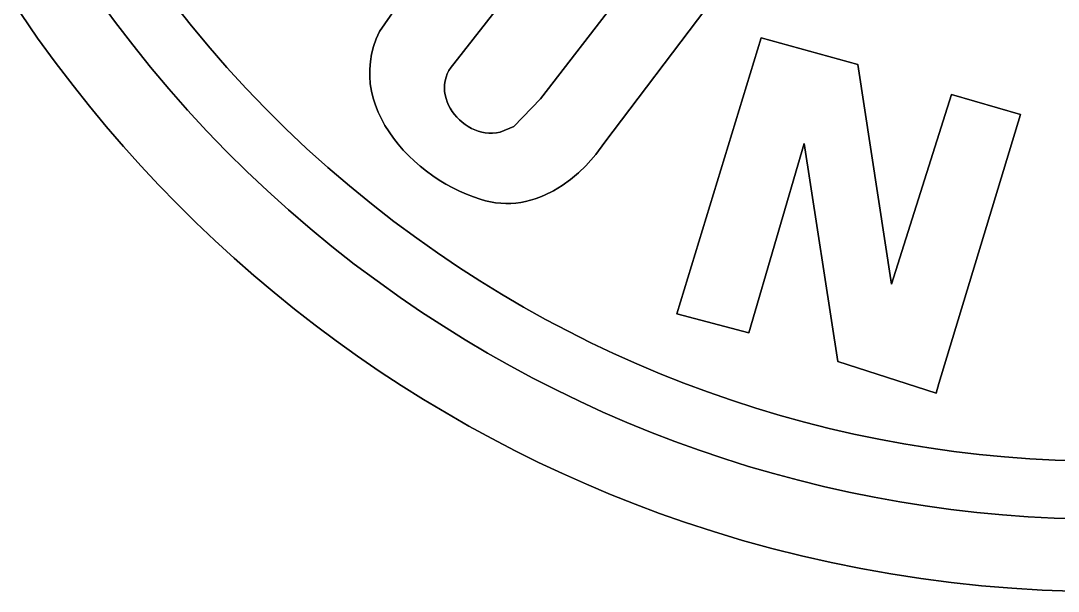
# Model space of a CAD drawing. Extents: x -357 to 364, y -246 to 254.
# Drawn here: x -103.8 to -0.1, y -125.9 to -68.9 of the extents above; entities that cross this region are included whole.
import ezdxf

# ---------------------------------------------------------------- set-up
doc = ezdxf.new("R2010")
doc.units = 0
doc.header["$MEASUREMENT"] = 0
doc.linetypes.add('CONTINUOUS_100', pattern=[0])
for name, color, linetype in [('COLOR_0260AAFF', 7, 'CONTINUOUS'), ('COLOR_DB053EFF', 7, 'CONTINUOUS'), ('COLOR_FFFFFFFF', 7, 'CONTINUOUS'), ('DAMIEL', 171, 'CONTINUOUS')]:
    doc.layers.add(name, color=color, linetype=linetype)

msp = doc.modelspace()

# ---------------------------------------------------------------- linework, layer by layer
at = {"layer": 'COLOR_0260AAFF', "linetype": 'CONTINUOUS_100'}
for p, q in [((-95.972339, -66.726875), (-94.299537, -69.018516)), ((-102.079602, -70.576016), (-103.768979, -68.134777)), ((-94.299537, -69.018516), (-92.575031, -71.271499)), ((-100.332866, -72.977316), (-102.079602, -70.576016)), ((-92.575031, -71.271499), (-90.799716, -73.484613)), ((-98.529258, -75.337225), (-100.332866, -72.977316)), ((-90.799716, -73.484613), (-88.974489, -75.656649)), ((-96.899539, -77.393547), (-98.529258, -75.337225)), ((-88.974489, -75.656649), (-87.100246, -77.786397)), ((-95.228491, -79.416371), (-96.899539, -77.393547)), ((-87.100246, -77.786397), (-85.177883, -79.872646)), ((-93.516932, -81.405032), (-95.228491, -79.416371)), ((-85.177883, -79.872646), (-83.208296, -81.914187)), ((-91.765678, -83.358867), (-93.516932, -81.405032)), ((-83.208296, -81.914187), (-81.192381, -83.90981)), ((-89.975548, -85.27721), (-91.765678, -83.358867)), ((-81.192381, -83.90981), (-79.131033, -85.858304)), ((-88.147357, -87.159397), (-89.975548, -85.27721)), ((-79.131033, -85.858304), (-77.02515, -87.758461)), ((-86.281923, -89.004765), (-88.147357, -87.159397)), ((-77.02515, -87.758461), (-74.875626, -89.609068)), ((-84.380064, -90.812649), (-86.281923, -89.004765)), ((-74.875626, -89.609068), (-72.683358, -91.408918)), ((-82.442597, -92.582385), (-84.380064, -90.812649)), ((-72.683358, -91.408918), (-70.449242, -93.1568)), ((-80.470339, -94.313308), (-82.442597, -92.582385)), ((-70.449242, -93.1568), (-68.174173, -94.851503)), ((-78.464107, -96.004754), (-80.470339, -94.313308)), ((-68.174173, -94.851503), (-65.859049, -96.491818)), ((-76.424719, -97.65606), (-78.464107, -96.004754)), ((-65.859049, -96.491818), (-63.723512, -97.954812)), ((-74.352991, -99.26656), (-76.424719, -97.65606)), ((-63.723512, -97.954812), (-61.55708, -99.371161)), ((-72.249741, -100.83559), (-74.352991, -99.26656)), ((-61.55708, -99.371161), (-59.360844, -100.740493)), ((-70.115787, -102.362487), (-72.249741, -100.83559)), ((-59.360844, -100.740493), (-57.135891, -102.062437)), ((-67.951945, -103.846584), (-70.115787, -102.362487)), ((-57.135891, -102.062437), (-54.883309, -103.336621)), ((-54.883309, -103.336621), (-52.604186, -104.562675)), ((-65.759033, -105.28722), (-67.951945, -103.846584)), ((-52.604186, -104.562675), (-50.299611, -105.740226)), ((-63.537868, -106.683729), (-65.759033, -105.28722)), ((-61.289267, -108.035447), (-63.537868, -106.683729)), ((-50.299611, -105.740226), (-47.970672, -106.868904)), ((-47.970672, -106.868904), (-45.618457, -107.948336)), ((-59.014048, -109.341709), (-61.289267, -108.035447)), ((-45.618457, -107.948336), (-43.244054, -108.978151)), ((-56.713027, -110.601853), (-59.014048, -109.341709)), ((-43.244054, -108.978151), (-40.848553, -109.957979)), ((-54.387022, -111.815212), (-56.713027, -110.601853)), ((-40.848553, -109.957979), (-38.43304, -110.887447)), ((-38.43304, -110.887447), (-35.998604, -111.766184)), ((-52.03685, -112.981123), (-54.387022, -111.815212)), ((-35.998604, -111.766184), (-33.546333, -112.593819)), ((-33.546333, -112.593819), (-31.077316, -113.369981)), ((-49.663329, -114.098922), (-52.03685, -112.981123)), ((-31.077316, -113.369981), (-28.59264, -114.094296)), ((-47.267276, -115.167943), (-49.663329, -114.098922)), ((-28.59264, -114.094296), (-26.093395, -114.766396)), ((-26.093395, -114.766396), (-23.580668, -115.385907)), ((-44.849507, -116.187524), (-47.267276, -115.167943)), ((-23.580668, -115.385907), (-21.055547, -115.952459)), ((-21.055547, -115.952459), (-18.519122, -116.46568)), ((-42.410841, -117.157), (-44.849507, -116.187524)), ((-18.519122, -116.46568), (-15.972478, -116.925199)), ((-15.972478, -116.925199), (-13.416707, -117.330644)), ((-39.952094, -118.075706), (-42.410841, -117.157)), ((-37.474083, -118.942979), (-39.952094, -118.075706)), ((-13.416707, -117.330644), (-10.852894, -117.681644)), ((-10.852894, -117.681644), (-8.282129, -117.977827)), ((-8.282129, -117.977827), (-5.705501, -118.218822)), ((-34.584314, -119.892452), (-37.474083, -118.942979)), ((-5.705501, -118.218822), (-3.124096, -118.404257)), ((-3.124096, -118.404257), (-0.539003, -118.533763)), ((-0.539003, -118.533763), (2.048689, -118.606965)), ((-31.673154, -120.772123), (-34.584314, -119.892452)), ((-28.742229, -121.582022), (-31.673154, -120.772123)), ((-25.793162, -122.322183), (-28.742229, -121.582022)), ((-22.827578, -122.992636), (-25.793162, -122.322183)), ((-19.847101, -123.593414), (-22.827578, -122.992636)), ((-16.853355, -124.124548), (-19.847101, -123.593414)), ((-13.847965, -124.586069), (-16.853355, -124.124548)), ((-10.832554, -124.97801), (-13.847965, -124.586069)), ((-7.808747, -125.300401), (-10.832554, -124.97801)), ((-4.778168, -125.553276), (-7.808747, -125.300401)), ((-1.742442, -125.736665), (-4.778168, -125.553276)), ((1.296808, -125.8506), (-1.742442, -125.736665))]:
    msp.add_line(p, q, dxfattribs=at)
at = {"layer": 'COLOR_DB053EFF', "linetype": 'CONTINUOUS_100'}
for p, q in [((-60.523545, -73.157568), (-48.440199, -57.727809)), ((-60.523545, -73.157568), (-48.440199, -57.727809)), ((-41.451564, -63.169869), (-51.837821, -76.653467)), ((-41.451564, -63.169869), (-51.837821, -76.653467)), ((-63.658023, -63.76371), (-67.919602, -69.910624)), ((-63.658023, -63.76371), (-67.919602, -69.910624)), ((-86.854976, -69.178563), (-88.616492, -66.9485)), ((-86.854976, -69.178563), (-88.616492, -66.9485)), ((-45.433916, -80.975964), (-35.339183, -67.650863)), ((-45.433916, -80.975964), (-35.339183, -67.650863)), ((-85.040605, -71.365693), (-86.854976, -69.178563)), ((-85.040605, -71.365693), (-86.854976, -69.178563)), ((-67.919602, -69.910624), (-68.259261, -70.670651)), ((-67.919602, -69.910624), (-68.259261, -70.670651)), ((-83.174339, -73.508521), (-85.040605, -71.365693)), ((-83.174339, -73.508521), (-85.040605, -71.365693)), ((-68.525542, -71.429363), (-68.721152, -72.185465)), ((-68.525542, -71.429363), (-68.721152, -72.185465)), ((-68.259261, -70.670651), (-68.525542, -71.429363)), ((-68.259261, -70.670651), (-68.525542, -71.429363)), ((-29.824016, -70.572205), (-38.225467, -98.146275)), ((-29.824016, -70.572205), (-38.225467, -98.146275)), ((-20.141797, -73.20967), (-29.824016, -70.572205)), ((-20.141797, -73.20967), (-29.824016, -70.572205)), ((-68.721152, -72.185465), (-68.848797, -72.937659)), ((-68.721152, -72.185465), (-68.848797, -72.937659)), ((-81.257138, -75.605681), (-83.174339, -73.508521)), ((-81.257138, -75.605681), (-83.174339, -73.508521)), ((-68.848797, -72.937659), (-68.911183, -73.684649)), ((-68.848797, -72.937659), (-68.911183, -73.684649)), ((-60.992941, -73.814895), (-60.780468, -73.481565)), ((-60.992941, -73.814895), (-60.780468, -73.481565)), ((-60.780468, -73.481565), (-60.523545, -73.157568)), ((-60.780468, -73.481565), (-60.523545, -73.157568)), ((-16.804132, -95.162287), (-20.141797, -73.20967)), ((-16.804132, -95.162287), (-20.141797, -73.20967)), ((-68.911183, -73.684649), (-68.911017, -74.425139)), ((-68.911183, -73.684649), (-68.911017, -74.425139)), ((-68.911017, -74.425139), (-68.851004, -75.157832)), ((-68.911017, -74.425139), (-68.851004, -75.157832)), ((-61.379981, -74.853432), (-61.291065, -74.502573)), ((-61.379981, -74.853432), (-61.291065, -74.502573)), ((-61.291065, -74.502573), (-61.162596, -74.155812)), ((-61.291065, -74.502573), (-61.162596, -74.155812)), ((-61.162596, -74.155812), (-60.992941, -73.814895)), ((-61.162596, -74.155812), (-60.992941, -73.814895)), ((-79.289963, -77.655804), (-81.257138, -75.605681)), ((-79.289963, -77.655804), (-81.257138, -75.605681)), ((-68.851004, -75.157832), (-68.733851, -75.88143)), ((-68.851004, -75.157832), (-68.733851, -75.88143)), ((-61.445683, -75.560471), (-61.430976, -75.206646)), ((-61.445683, -75.560471), (-61.430976, -75.206646)), ((-61.425734, -75.913161), (-61.445683, -75.560471)), ((-61.425734, -75.913161), (-61.445683, -75.560471)), ((-61.430976, -75.206646), (-61.379981, -74.853432)), ((-61.430976, -75.206646), (-61.379981, -74.853432)), ((-68.733851, -75.88143), (-68.562265, -76.594638)), ((-68.733851, -75.88143), (-68.562265, -76.594638)), ((-68.562265, -76.594638), (-68.338951, -77.296159)), ((-68.562265, -76.594638), (-68.338951, -77.296159)), ((-61.372762, -76.262974), (-61.425734, -75.913161)), ((-61.372762, -76.262974), (-61.425734, -75.913161)), ((-61.288399, -76.608163), (-61.372762, -76.262974)), ((-61.288399, -76.608163), (-61.372762, -76.262974)), ((-61.174276, -76.946986), (-61.288399, -76.608163)), ((-61.174276, -76.946986), (-61.288399, -76.608163)), ((-51.837821, -76.653467), (-54.531988, -79.411192)), ((-51.837821, -76.653467), (-54.531988, -79.411192)), ((-10.808559, -76.205231), (-16.804132, -95.162287)), ((-10.808559, -76.205231), (-16.804132, -95.162287)), ((-3.921726, -78.203877), (-10.808559, -76.205231)), ((-3.921726, -78.203877), (-10.808559, -76.205231)), ((-77.273774, -79.657523), (-79.289963, -77.655804)), ((-77.273774, -79.657523), (-79.289963, -77.655804)), ((-68.338951, -77.296159), (-68.066617, -77.984696)), ((-68.338951, -77.296159), (-68.066617, -77.984696)), ((-61.032027, -77.277697), (-61.174276, -76.946986)), ((-61.032027, -77.277697), (-61.174276, -76.946986)), ((-60.863284, -77.598553), (-61.032027, -77.277697)), ((-60.863284, -77.598553), (-61.032027, -77.277697)), ((-60.669679, -77.90781), (-60.863284, -77.598553)), ((-60.669679, -77.90781), (-60.863284, -77.598553)), ((-68.066617, -77.984696), (-67.747968, -78.658952)), ((-68.066617, -77.984696), (-67.747968, -78.658952)), ((-67.747968, -78.658952), (-67.38571, -79.317632)), ((-67.747968, -78.658952), (-67.38571, -79.317632)), ((-60.452846, -78.203721), (-60.669679, -77.90781)), ((-60.452846, -78.203721), (-60.669679, -77.90781)), ((-60.214415, -78.484545), (-60.452846, -78.203721)), ((-60.214415, -78.484545), (-60.452846, -78.203721)), ((-59.95602, -78.748535), (-60.214415, -78.484545)), ((-59.95602, -78.748535), (-60.214415, -78.484545)), ((-59.679292, -78.993949), (-59.95602, -78.748535)), ((-59.679292, -78.993949), (-59.95602, -78.748535)), ((-12.051013, -105.100674), (-3.921726, -78.203877)), ((-12.051013, -105.100674), (-3.921726, -78.203877)), ((-75.209532, -81.60947), (-77.273774, -79.657523)), ((-75.209532, -81.60947), (-77.273774, -79.657523)), ((-67.38571, -79.317632), (-66.982551, -79.959437)), ((-67.38571, -79.317632), (-66.982551, -79.959437)), ((-59.385865, -79.21904), (-59.679292, -78.993949)), ((-59.385865, -79.21904), (-59.679292, -78.993949)), ((-59.07737, -79.422067), (-59.385865, -79.21904)), ((-59.07737, -79.422067), (-59.385865, -79.21904)), ((-58.75544, -79.601282), (-59.07737, -79.422067)), ((-58.75544, -79.601282), (-59.07737, -79.422067)), ((-58.421708, -79.754944), (-58.75544, -79.601282)), ((-58.421708, -79.754944), (-58.75544, -79.601282)), ((-58.077805, -79.881307), (-58.421708, -79.754944)), ((-58.077805, -79.881307), (-58.421708, -79.754944)), ((-54.531988, -79.411192), (-55.892229, -79.968526)), ((-54.531988, -79.411192), (-55.892229, -79.968526)), ((-66.982551, -79.959437), (-66.541195, -80.583072)), ((-66.982551, -79.959437), (-66.541195, -80.583072)), ((-66.541195, -80.583072), (-66.064351, -81.187241)), ((-66.541195, -80.583072), (-66.064351, -81.187241)), ((-57.725365, -79.978626), (-58.077805, -79.881307)), ((-57.725365, -79.978626), (-58.077805, -79.881307)), ((-57.366019, -80.045158), (-57.725365, -79.978626)), ((-57.366019, -80.045158), (-57.725365, -79.978626)), ((-57.0014, -80.079159), (-57.366019, -80.045158)), ((-57.0014, -80.079159), (-57.366019, -80.045158)), ((-56.633141, -80.078883), (-57.0014, -80.079159)), ((-56.633141, -80.078883), (-57.0014, -80.079159)), ((-56.262873, -80.042587), (-56.633141, -80.078883)), ((-56.262873, -80.042587), (-56.633141, -80.078883)), ((-55.892229, -79.968526), (-56.262873, -80.042587)), ((-55.892229, -79.968526), (-56.262873, -80.042587)), ((-73.098197, -83.510278), (-75.209532, -81.60947)), ((-73.098197, -83.510278), (-75.209532, -81.60947)), ((-66.064351, -81.187241), (-65.554723, -81.770645)), ((-66.064351, -81.187241), (-65.554723, -81.770645)), ((-65.554723, -81.770645), (-65.015018, -82.331989)), ((-65.554723, -81.770645), (-65.015018, -82.331989)), ((-46.316574, -82.198223), (-45.433916, -80.975964)), ((-46.316574, -82.198223), (-45.433916, -80.975964)), ((-31.046305, -100.048131), (-25.514834, -81.104746)), ((-31.046305, -100.048131), (-25.514834, -81.104746)), ((-25.514834, -81.104746), (-22.158389, -102.882032)), ((-25.514834, -81.104746), (-22.158389, -102.882032)), ((-65.015018, -82.331989), (-64.447943, -82.869976)), ((-65.015018, -82.331989), (-64.447943, -82.869976)), ((-64.447943, -82.869976), (-63.856204, -83.38331)), ((-64.447943, -82.869976), (-63.856204, -83.38331)), ((-47.328081, -83.347251), (-46.316574, -82.198223)), ((-47.328081, -83.347251), (-46.316574, -82.198223)), ((-70.94073, -85.35858), (-73.098197, -83.510278)), ((-70.94073, -85.35858), (-73.098197, -83.510278)), ((-63.856204, -83.38331), (-63.242507, -83.870693)), ((-63.856204, -83.38331), (-63.242507, -83.870693)), ((-63.242507, -83.870693), (-62.609558, -84.33083)), ((-63.242507, -83.870693), (-62.609558, -84.33083)), ((-48.067099, -84.058545), (-47.328081, -83.347251)), ((-48.067099, -84.058545), (-47.328081, -83.347251)), ((-62.609558, -84.33083), (-61.960064, -84.762422)), ((-62.609558, -84.33083), (-61.960064, -84.762422)), ((-61.960064, -84.762422), (-61.296731, -85.164175)), ((-61.960064, -84.762422), (-61.296731, -85.164175)), ((-49.681728, -85.311886), (-48.853028, -84.716232)), ((-49.681728, -85.311886), (-48.853028, -84.716232)), ((-48.853028, -84.716232), (-48.067099, -84.058545)), ((-48.853028, -84.716232), (-48.067099, -84.058545)), ((-68.73809, -87.153007), (-70.94073, -85.35858)), ((-68.73809, -87.153007), (-70.94073, -85.35858)), ((-61.296731, -85.164175), (-60.622266, -85.53479)), ((-61.296731, -85.164175), (-60.622266, -85.53479)), ((-60.622266, -85.53479), (-59.939374, -85.872973)), ((-60.622266, -85.53479), (-59.939374, -85.872973)), ((-59.939374, -85.872973), (-59.250763, -86.177425)), ((-59.939374, -85.872973), (-59.250763, -86.177425)), ((-51.450868, -86.283401), (-50.549055, -85.837084)), ((-51.450868, -86.283401), (-50.549055, -85.837084)), ((-50.549055, -85.837084), (-49.681728, -85.311886)), ((-50.549055, -85.837084), (-49.681728, -85.311886)), ((-59.250763, -86.177425), (-58.559137, -86.44685)), ((-59.250763, -86.177425), (-58.559137, -86.44685)), ((-58.559137, -86.44685), (-57.867204, -86.679952)), ((-58.559137, -86.44685), (-57.867204, -86.679952)), ((-57.867204, -86.679952), (-57.35401, -86.833057)), ((-57.867204, -86.679952), (-57.35401, -86.833057)), ((-57.35401, -86.833057), (-56.842189, -86.951699)), ((-57.35401, -86.833057), (-56.842189, -86.951699)), ((-56.842189, -86.951699), (-56.332259, -87.036931)), ((-56.842189, -86.951699), (-56.332259, -87.036931)), ((-56.332259, -87.036931), (-55.824738, -87.089808)), ((-56.332259, -87.036931), (-55.824738, -87.089808)), ((-54.321805, -87.064828), (-53.829096, -86.998808)), ((-54.321805, -87.064828), (-53.829096, -86.998808)), ((-53.829096, -86.998808), (-53.341385, -86.905697)), ((-53.829096, -86.998808), (-53.341385, -86.905697)), ((-53.341385, -86.905697), (-52.859189, -86.786548)), ((-53.341385, -86.905697), (-52.859189, -86.786548)), ((-52.859189, -86.786548), (-52.383025, -86.642414)), ((-52.859189, -86.786548), (-52.383025, -86.642414)), ((-52.383025, -86.642414), (-51.913412, -86.474347)), ((-52.383025, -86.642414), (-51.913412, -86.474347)), ((-51.913412, -86.474347), (-51.450868, -86.283401)), ((-51.913412, -86.474347), (-51.450868, -86.283401)), ((-66.491239, -88.892192), (-68.73809, -87.153007)), ((-66.491239, -88.892192), (-68.73809, -87.153007)), ((-55.824738, -87.089808), (-55.320144, -87.111381)), ((-55.824738, -87.089808), (-55.320144, -87.111381)), ((-55.320144, -87.111381), (-54.818993, -87.102703)), ((-55.320144, -87.111381), (-54.818993, -87.102703)), ((-54.818993, -87.102703), (-54.321805, -87.064828)), ((-54.818993, -87.102703), (-54.321805, -87.064828)), ((-64.201136, -90.574767), (-66.491239, -88.892192)), ((-64.201136, -90.574767), (-66.491239, -88.892192)), ((-62.135732, -92.047359), (-64.201136, -90.574767)), ((-62.135732, -92.047359), (-64.201136, -90.574767)), ((-60.038015, -93.47282), (-62.135732, -92.047359)), ((-60.038015, -93.47282), (-62.135732, -92.047359)), ((-57.909131, -94.850791), (-60.038015, -93.47282)), ((-57.909131, -94.850791), (-60.038015, -93.47282)), ((-55.750228, -96.180912), (-57.909131, -94.850791)), ((-55.750228, -96.180912), (-57.909131, -94.850791)), ((-53.562456, -97.462826), (-55.750228, -96.180912)), ((-53.562456, -97.462826), (-55.750228, -96.180912)), ((-51.346962, -98.696173), (-53.562456, -97.462826)), ((-51.346962, -98.696173), (-53.562456, -97.462826)), ((-38.225467, -98.146275), (-31.046305, -100.048131)), ((-38.225467, -98.146275), (-31.046305, -100.048131)), ((-49.104893, -99.880594), (-51.346962, -98.696173)), ((-49.104893, -99.880594), (-51.346962, -98.696173)), ((-46.837399, -101.015731), (-49.104893, -99.880594)), ((-46.837399, -101.015731), (-49.104893, -99.880594)), ((-44.545627, -102.101224), (-46.837399, -101.015731)), ((-44.545627, -102.101224), (-46.837399, -101.015731)), ((-42.230726, -103.136715), (-44.545627, -102.101224)), ((-42.230726, -103.136715), (-44.545627, -102.101224)), ((-39.893843, -104.121845), (-42.230726, -103.136715)), ((-39.893843, -104.121845), (-42.230726, -103.136715)), ((-22.158389, -102.882032), (-12.316329, -106.068808)), ((-22.158389, -102.882032), (-12.316329, -106.068808)), ((-37.536127, -105.056255), (-39.893843, -104.121845)), ((-37.536127, -105.056255), (-39.893843, -104.121845)), ((-35.158726, -105.939586), (-37.536127, -105.056255)), ((-35.158726, -105.939586), (-37.536127, -105.056255)), ((-12.316329, -106.068808), (-12.051013, -105.100674)), ((-12.316329, -106.068808), (-12.051013, -105.100674)), ((-32.762787, -106.77148), (-35.158726, -105.939586)), ((-32.762787, -106.77148), (-35.158726, -105.939586)), ((-30.34946, -107.551577), (-32.762787, -106.77148)), ((-30.34946, -107.551577), (-32.762787, -106.77148)), ((-27.919891, -108.279518), (-30.34946, -107.551577)), ((-27.919891, -108.279518), (-30.34946, -107.551577)), ((-25.47523, -108.954946), (-27.919891, -108.279518)), ((-25.47523, -108.954946), (-27.919891, -108.279518)), ((-23.016624, -109.5775), (-25.47523, -108.954946)), ((-23.016624, -109.5775), (-25.47523, -108.954946)), ((-20.545222, -110.146822), (-23.016624, -109.5775)), ((-20.545222, -110.146822), (-23.016624, -109.5775)), ((-18.062171, -110.662553), (-20.545222, -110.146822)), ((-18.062171, -110.662553), (-20.545222, -110.146822)), ((-15.56862, -111.124334), (-18.062171, -110.662553)), ((-15.56862, -111.124334), (-18.062171, -110.662553)), ((-13.065716, -111.531807), (-15.56862, -111.124334)), ((-13.065716, -111.531807), (-15.56862, -111.124334)), ((-10.554609, -111.884612), (-13.065716, -111.531807)), ((-10.554609, -111.884612), (-13.065716, -111.531807)), ((-8.036445, -112.182391), (-10.554609, -111.884612)), ((-8.036445, -112.182391), (-10.554609, -111.884612)), ((-5.512374, -112.424784), (-8.036445, -112.182391)), ((-5.512374, -112.424784), (-8.036445, -112.182391)), ((-2.983542, -112.611434), (-5.512374, -112.424784)), ((-2.983542, -112.611434), (-5.512374, -112.424784)), ((-0.451099, -112.741981), (-2.983542, -112.611434)), ((-0.451099, -112.741981), (-2.983542, -112.611434)), ((2.083807, -112.816066), (-0.451099, -112.741981)), ((2.083807, -112.816066), (-0.451099, -112.741981))]:
    msp.add_line(p, q, dxfattribs=at)
at = {"layer": 'COLOR_FFFFFFFF', "linetype": 'CONTINUOUS_100'}
for p, q in [((-48.440199, -57.727809), (-60.523545, -73.157568)), ((-51.837821, -76.653467), (-41.451564, -63.169869)), ((-67.919602, -69.910624), (-63.658023, -63.76371)), ((-94.299537, -69.018516), (-95.972339, -66.726875)), ((-88.616492, -66.9485), (-86.854976, -69.178563)), ((-103.768979, -68.134777), (-102.079602, -70.576016)), ((-35.339183, -67.650863), (-45.433916, -80.975964)), ((-92.575031, -71.271499), (-94.299537, -69.018516)), ((-86.854976, -69.178563), (-85.040605, -71.365693)), ((-68.259261, -70.670651), (-67.919602, -69.910624)), ((-102.079602, -70.576016), (-100.332866, -72.977316)), ((-90.799716, -73.484613), (-92.575031, -71.271499)), ((-85.040605, -71.365693), (-83.174339, -73.508521)), ((-68.721152, -72.185465), (-68.525542, -71.429363)), ((-68.525542, -71.429363), (-68.259261, -70.670651)), ((-38.225467, -98.146275), (-29.824016, -70.572205)), ((-29.824016, -70.572205), (-20.141797, -73.20967)), ((-68.848797, -72.937659), (-68.721152, -72.185465)), ((-100.332866, -72.977316), (-98.529258, -75.337225)), ((-88.974489, -75.656649), (-90.799716, -73.484613)), ((-83.174339, -73.508521), (-81.257138, -75.605681)), ((-68.911183, -73.684649), (-68.848797, -72.937659)), ((-60.780468, -73.481565), (-60.992941, -73.814895)), ((-60.523545, -73.157568), (-60.780468, -73.481565)), ((-20.141797, -73.20967), (-16.804132, -95.162287)), ((-68.911017, -74.425139), (-68.911183, -73.684649)), ((-68.851004, -75.157832), (-68.911017, -74.425139)), ((-61.291065, -74.502573), (-61.379981, -74.853432)), ((-61.162596, -74.155812), (-61.291065, -74.502573)), ((-60.992941, -73.814895), (-61.162596, -74.155812)), ((-98.529258, -75.337225), (-96.899539, -77.393547)), ((-81.257138, -75.605681), (-79.289963, -77.655804)), ((-68.733851, -75.88143), (-68.851004, -75.157832)), ((-61.430976, -75.206646), (-61.445683, -75.560471)), ((-61.445683, -75.560471), (-61.425734, -75.913161)), ((-61.379981, -74.853432), (-61.430976, -75.206646)), ((-87.100246, -77.786397), (-88.974489, -75.656649)), ((-68.562265, -76.594638), (-68.733851, -75.88143)), ((-68.338951, -77.296159), (-68.562265, -76.594638)), ((-61.425734, -75.913161), (-61.372762, -76.262974)), ((-61.372762, -76.262974), (-61.288399, -76.608163)), ((-61.288399, -76.608163), (-61.174276, -76.946986)), ((-54.531988, -79.411192), (-51.837821, -76.653467)), ((-16.804132, -95.162287), (-10.808559, -76.205231)), ((-10.808559, -76.205231), (-3.921726, -78.203877)), ((-96.899539, -77.393547), (-95.228491, -79.416371)), ((-79.289963, -77.655804), (-77.273774, -79.657523)), ((-68.066617, -77.984696), (-68.338951, -77.296159)), ((-61.174276, -76.946986), (-61.032027, -77.277697)), ((-61.032027, -77.277697), (-60.863284, -77.598553)), ((-60.863284, -77.598553), (-60.669679, -77.90781)), ((-85.177883, -79.872646), (-87.100246, -77.786397)), ((-67.747968, -78.658952), (-68.066617, -77.984696)), ((-67.38571, -79.317632), (-67.747968, -78.658952)), ((-60.669679, -77.90781), (-60.452846, -78.203721)), ((-60.452846, -78.203721), (-60.214415, -78.484545)), ((-60.214415, -78.484545), (-59.95602, -78.748535)), ((-59.95602, -78.748535), (-59.679292, -78.993949)), ((-3.921726, -78.203877), (-12.051013, -105.100674)), ((-95.228491, -79.416371), (-93.516932, -81.405032)), ((-77.273774, -79.657523), (-75.209532, -81.60947)), ((-66.982551, -79.959437), (-67.38571, -79.317632)), ((-59.679292, -78.993949), (-59.385865, -79.21904)), ((-59.385865, -79.21904), (-59.07737, -79.422067)), ((-59.07737, -79.422067), (-58.75544, -79.601282)), ((-58.75544, -79.601282), (-58.421708, -79.754944)), ((-58.421708, -79.754944), (-58.077805, -79.881307)), ((-55.892229, -79.968526), (-54.531988, -79.411192)), ((-83.208296, -81.914187), (-85.177883, -79.872646)), ((-66.541195, -80.583072), (-66.982551, -79.959437)), ((-66.064351, -81.187241), (-66.541195, -80.583072)), ((-58.077805, -79.881307), (-57.725365, -79.978626)), ((-57.725365, -79.978626), (-57.366019, -80.045158)), ((-57.366019, -80.045158), (-57.0014, -80.079159)), ((-57.0014, -80.079159), (-56.633141, -80.078883)), ((-56.633141, -80.078883), (-56.262873, -80.042587)), ((-56.262873, -80.042587), (-55.892229, -79.968526)), ((-93.516932, -81.405032), (-91.765678, -83.358867)), ((-75.209532, -81.60947), (-73.098197, -83.510278)), ((-65.554723, -81.770645), (-66.064351, -81.187241)), ((-65.015018, -82.331989), (-65.554723, -81.770645)), ((-45.433916, -80.975964), (-46.316574, -82.198223)), ((-25.514834, -81.104746), (-31.046305, -100.048131)), ((-22.158389, -102.882032), (-25.514834, -81.104746)), ((-81.192381, -83.90981), (-83.208296, -81.914187)), ((-64.447943, -82.869976), (-65.015018, -82.331989)), ((-63.856204, -83.38331), (-64.447943, -82.869976)), ((-46.316574, -82.198223), (-47.328081, -83.347251)), ((-91.765678, -83.358867), (-89.975548, -85.27721)), ((-79.131033, -85.858304), (-81.192381, -83.90981)), ((-73.098197, -83.510278), (-70.94073, -85.35858)), ((-63.242507, -83.870693), (-63.856204, -83.38331)), ((-62.609558, -84.33083), (-63.242507, -83.870693)), ((-47.328081, -83.347251), (-48.067099, -84.058545)), ((-61.960064, -84.762422), (-62.609558, -84.33083)), ((-61.296731, -85.164175), (-61.960064, -84.762422)), ((-48.853028, -84.716232), (-49.681728, -85.311886)), ((-48.067099, -84.058545), (-48.853028, -84.716232)), ((-89.975548, -85.27721), (-88.147357, -87.159397)), ((-77.02515, -87.758461), (-79.131033, -85.858304)), ((-70.94073, -85.35858), (-68.73809, -87.153007)), ((-60.622266, -85.53479), (-61.296731, -85.164175)), ((-59.939374, -85.872973), (-60.622266, -85.53479)), ((-59.250763, -86.177425), (-59.939374, -85.872973)), ((-50.549055, -85.837084), (-51.450868, -86.283401)), ((-49.681728, -85.311886), (-50.549055, -85.837084)), ((-58.559137, -86.44685), (-59.250763, -86.177425)), ((-57.867204, -86.679952), (-58.559137, -86.44685)), ((-57.35401, -86.833057), (-57.867204, -86.679952)), ((-56.842189, -86.951699), (-57.35401, -86.833057)), ((-56.332259, -87.036931), (-56.842189, -86.951699)), ((-55.824738, -87.089808), (-56.332259, -87.036931)), ((-53.829096, -86.998808), (-54.321805, -87.064828)), ((-53.341385, -86.905697), (-53.829096, -86.998808)), ((-52.859189, -86.786548), (-53.341385, -86.905697)), ((-52.383025, -86.642414), (-52.859189, -86.786548)), ((-51.913412, -86.474347), (-52.383025, -86.642414)), ((-51.450868, -86.283401), (-51.913412, -86.474347)), ((-88.147357, -87.159397), (-86.281923, -89.004765)), ((-74.875626, -89.609068), (-77.02515, -87.758461)), ((-68.73809, -87.153007), (-66.491239, -88.892192)), ((-55.320144, -87.111381), (-55.824738, -87.089808)), ((-54.818993, -87.102703), (-55.320144, -87.111381)), ((-54.321805, -87.064828), (-54.818993, -87.102703)), ((-86.281923, -89.004765), (-84.380064, -90.812649)), ((-66.491239, -88.892192), (-64.201136, -90.574767)), ((-72.683358, -91.408918), (-74.875626, -89.609068)), ((-84.380064, -90.812649), (-82.442597, -92.582385)), ((-64.201136, -90.574767), (-62.135732, -92.047359)), ((-70.449242, -93.1568), (-72.683358, -91.408918)), ((-62.135732, -92.047359), (-60.038015, -93.47282)), ((-82.442597, -92.582385), (-80.470339, -94.313308)), ((-68.174173, -94.851503), (-70.449242, -93.1568)), ((-60.038015, -93.47282), (-57.909131, -94.850791)), ((-80.470339, -94.313308), (-78.464107, -96.004754)), ((-65.859049, -96.491818), (-68.174173, -94.851503)), ((-57.909131, -94.850791), (-55.750228, -96.180912)), ((-78.464107, -96.004754), (-76.424719, -97.65606)), ((-55.750228, -96.180912), (-53.562456, -97.462826)), ((-63.723512, -97.954812), (-65.859049, -96.491818)), ((-76.424719, -97.65606), (-74.352991, -99.26656)), ((-61.55708, -99.371161), (-63.723512, -97.954812)), ((-53.562456, -97.462826), (-51.346962, -98.696173)), ((-31.046305, -100.048131), (-38.225467, -98.146275)), ((-74.352991, -99.26656), (-72.249741, -100.83559)), ((-59.360844, -100.740493), (-61.55708, -99.371161)), ((-51.346962, -98.696173), (-49.104893, -99.880594)), ((-49.104893, -99.880594), (-46.837399, -101.015731)), ((-72.249741, -100.83559), (-70.115787, -102.362487)), ((-57.135891, -102.062437), (-59.360844, -100.740493)), ((-46.837399, -101.015731), (-44.545627, -102.101224)), ((-70.115787, -102.362487), (-67.951945, -103.846584)), ((-54.883309, -103.336621), (-57.135891, -102.062437)), ((-44.545627, -102.101224), (-42.230726, -103.136715)), ((-52.604186, -104.562675), (-54.883309, -103.336621)), ((-42.230726, -103.136715), (-39.893843, -104.121845)), ((-12.316329, -106.068808), (-22.158389, -102.882032)), ((-67.951945, -103.846584), (-65.759033, -105.28722)), ((-50.299611, -105.740226), (-52.604186, -104.562675)), ((-39.893843, -104.121845), (-37.536127, -105.056255)), ((-65.759033, -105.28722), (-63.537868, -106.683729)), ((-37.536127, -105.056255), (-35.158726, -105.939586)), ((-12.051013, -105.100674), (-12.316329, -106.068808)), ((-63.537868, -106.683729), (-61.289267, -108.035447)), ((-47.970672, -106.868904), (-50.299611, -105.740226)), ((-35.158726, -105.939586), (-32.762787, -106.77148)), ((-45.618457, -107.948336), (-47.970672, -106.868904)), ((-32.762787, -106.77148), (-30.34946, -107.551577)), ((-30.34946, -107.551577), (-27.919891, -108.279518)), ((-61.289267, -108.035447), (-59.014048, -109.341709)), ((-43.244054, -108.978151), (-45.618457, -107.948336)), ((-27.919891, -108.279518), (-25.47523, -108.954946)), ((-59.014048, -109.341709), (-56.713027, -110.601853)), ((-40.848553, -109.957979), (-43.244054, -108.978151)), ((-25.47523, -108.954946), (-23.016624, -109.5775)), ((-23.016624, -109.5775), (-20.545222, -110.146822)), ((-56.713027, -110.601853), (-54.387022, -111.815212)), ((-38.43304, -110.887447), (-40.848553, -109.957979)), ((-35.998604, -111.766184), (-38.43304, -110.887447)), ((-20.545222, -110.146822), (-18.062171, -110.662553)), ((-18.062171, -110.662553), (-15.56862, -111.124334)), ((-54.387022, -111.815212), (-52.03685, -112.981123)), ((-33.546333, -112.593819), (-35.998604, -111.766184)), ((-15.56862, -111.124334), (-13.065716, -111.531807)), ((-13.065716, -111.531807), (-10.554609, -111.884612)), ((-10.554609, -111.884612), (-8.036445, -112.182391)), ((-31.077316, -113.369981), (-33.546333, -112.593819)), ((-8.036445, -112.182391), (-5.512374, -112.424784)), ((-5.512374, -112.424784), (-2.983542, -112.611434)), ((-2.983542, -112.611434), (-0.451099, -112.741981)), ((-0.451099, -112.741981), (2.083807, -112.816066)), ((-52.03685, -112.981123), (-49.663329, -114.098922)), ((-28.59264, -114.094296), (-31.077316, -113.369981)), ((-49.663329, -114.098922), (-47.267276, -115.167943)), ((-26.093395, -114.766396), (-28.59264, -114.094296)), ((-23.580668, -115.385907), (-26.093395, -114.766396)), ((-47.267276, -115.167943), (-44.849507, -116.187524)), ((-21.055547, -115.952459), (-23.580668, -115.385907)), ((-18.519122, -116.46568), (-21.055547, -115.952459)), ((-44.849507, -116.187524), (-42.410841, -117.157)), ((-15.972478, -116.925199), (-18.519122, -116.46568)), ((-13.416707, -117.330644), (-15.972478, -116.925199)), ((-42.410841, -117.157), (-39.952094, -118.075706)), ((-39.952094, -118.075706), (-37.474083, -118.942979)), ((-10.852894, -117.681644), (-13.416707, -117.330644)), ((-8.282129, -117.977827), (-10.852894, -117.681644)), ((-5.705501, -118.218822), (-8.282129, -117.977827)), ((-37.474083, -118.942979), (-34.584314, -119.892452)), ((-3.124096, -118.404257), (-5.705501, -118.218822)), ((-0.539003, -118.533763), (-3.124096, -118.404257)), ((2.048689, -118.606965), (-0.539003, -118.533763)), ((-34.584314, -119.892452), (-31.673154, -120.772123)), ((-31.673154, -120.772123), (-28.742229, -121.582022)), ((-28.742229, -121.582022), (-25.793162, -122.322183)), ((-25.793162, -122.322183), (-22.827578, -122.992636)), ((-22.827578, -122.992636), (-19.847101, -123.593414)), ((-19.847101, -123.593414), (-16.853355, -124.124548)), ((-16.853355, -124.124548), (-13.847965, -124.586069)), ((-13.847965, -124.586069), (-10.832554, -124.97801)), ((-10.832554, -124.97801), (-7.808747, -125.300401)), ((-7.808747, -125.300401), (-4.778168, -125.553276)), ((-4.778168, -125.553276), (-1.742442, -125.736665)), ((-1.742442, -125.736665), (1.296808, -125.8506))]:
    msp.add_line(p, q, dxfattribs=at)
at = {"layer": 'DAMIEL', "linetype": 'CONTINUOUS_100'}
for p, q in [((-60.523545, -73.157568), (-48.440199, -57.727809)), ((-60.523545, -73.157568), (-48.440199, -57.727809)), ((-41.451564, -63.169869), (-51.837821, -76.653467)), ((-41.451564, -63.169869), (-51.837821, -76.653467)), ((-63.658023, -63.76371), (-67.919602, -69.910624)), ((-63.658023, -63.76371), (-67.919602, -69.910624)), ((-95.972339, -66.726875), (-94.299537, -69.018516)), ((-86.854976, -69.178563), (-88.616492, -66.9485)), ((-86.854976, -69.178563), (-88.616492, -66.9485)), ((-102.079602, -70.576016), (-103.768979, -68.134777)), ((-45.433916, -80.975964), (-35.339183, -67.650863)), ((-45.433916, -80.975964), (-35.339183, -67.650863)), ((-94.299537, -69.018516), (-92.575031, -71.271499)), ((-85.040605, -71.365693), (-86.854976, -69.178563)), ((-85.040605, -71.365693), (-86.854976, -69.178563)), ((-67.919602, -69.910624), (-68.259261, -70.670651)), ((-67.919602, -69.910624), (-68.259261, -70.670651)), ((-100.332866, -72.977316), (-102.079602, -70.576016)), ((-92.575031, -71.271499), (-90.799716, -73.484613)), ((-83.174339, -73.508521), (-85.040605, -71.365693)), ((-83.174339, -73.508521), (-85.040605, -71.365693)), ((-68.525542, -71.429363), (-68.721152, -72.185465)), ((-68.525542, -71.429363), (-68.721152, -72.185465)), ((-68.259261, -70.670651), (-68.525542, -71.429363)), ((-68.259261, -70.670651), (-68.525542, -71.429363)), ((-29.824016, -70.572205), (-38.225467, -98.146275)), ((-29.824016, -70.572205), (-38.225467, -98.146275)), ((-20.141797, -73.20967), (-29.824016, -70.572205)), ((-20.141797, -73.20967), (-29.824016, -70.572205)), ((-68.721152, -72.185465), (-68.848797, -72.937659)), ((-68.721152, -72.185465), (-68.848797, -72.937659)), ((-98.529258, -75.337225), (-100.332866, -72.977316)), ((-90.799716, -73.484613), (-88.974489, -75.656649)), ((-81.257138, -75.605681), (-83.174339, -73.508521)), ((-81.257138, -75.605681), (-83.174339, -73.508521)), ((-68.848797, -72.937659), (-68.911183, -73.684649)), ((-68.848797, -72.937659), (-68.911183, -73.684649)), ((-60.992941, -73.814895), (-60.780468, -73.481565)), ((-60.992941, -73.814895), (-60.780468, -73.481565)), ((-60.780468, -73.481565), (-60.523545, -73.157568)), ((-60.780468, -73.481565), (-60.523545, -73.157568)), ((-16.804132, -95.162287), (-20.141797, -73.20967)), ((-16.804132, -95.162287), (-20.141797, -73.20967)), ((-68.911183, -73.684649), (-68.911017, -74.425139)), ((-68.911183, -73.684649), (-68.911017, -74.425139)), ((-68.911017, -74.425139), (-68.851004, -75.157832)), ((-68.911017, -74.425139), (-68.851004, -75.157832)), ((-61.379981, -74.853432), (-61.291065, -74.502573)), ((-61.379981, -74.853432), (-61.291065, -74.502573)), ((-61.291065, -74.502573), (-61.162596, -74.155812)), ((-61.291065, -74.502573), (-61.162596, -74.155812)), ((-61.162596, -74.155812), (-60.992941, -73.814895)), ((-61.162596, -74.155812), (-60.992941, -73.814895)), ((-96.899539, -77.393547), (-98.529258, -75.337225)), ((-79.289963, -77.655804), (-81.257138, -75.605681)), ((-79.289963, -77.655804), (-81.257138, -75.605681)), ((-68.851004, -75.157832), (-68.733851, -75.88143)), ((-68.851004, -75.157832), (-68.733851, -75.88143)), ((-61.445683, -75.560471), (-61.430976, -75.206646)), ((-61.445683, -75.560471), (-61.430976, -75.206646)), ((-61.425734, -75.913161), (-61.445683, -75.560471)), ((-61.425734, -75.913161), (-61.445683, -75.560471)), ((-61.430976, -75.206646), (-61.379981, -74.853432)), ((-61.430976, -75.206646), (-61.379981, -74.853432)), ((-88.974489, -75.656649), (-87.100246, -77.786397)), ((-68.733851, -75.88143), (-68.562265, -76.594638)), ((-68.733851, -75.88143), (-68.562265, -76.594638)), ((-68.562265, -76.594638), (-68.338951, -77.296159)), ((-68.562265, -76.594638), (-68.338951, -77.296159)), ((-61.372762, -76.262974), (-61.425734, -75.913161)), ((-61.372762, -76.262974), (-61.425734, -75.913161)), ((-61.288399, -76.608163), (-61.372762, -76.262974)), ((-61.288399, -76.608163), (-61.372762, -76.262974)), ((-61.174276, -76.946986), (-61.288399, -76.608163)), ((-61.174276, -76.946986), (-61.288399, -76.608163)), ((-51.837821, -76.653467), (-54.531988, -79.411192)), ((-51.837821, -76.653467), (-54.531988, -79.411192)), ((-10.808559, -76.205231), (-16.804132, -95.162287)), ((-10.808559, -76.205231), (-16.804132, -95.162287)), ((-3.921726, -78.203877), (-10.808559, -76.205231)), ((-3.921726, -78.203877), (-10.808559, -76.205231)), ((-95.228491, -79.416371), (-96.899539, -77.393547)), ((-77.273774, -79.657523), (-79.289963, -77.655804)), ((-77.273774, -79.657523), (-79.289963, -77.655804)), ((-68.338951, -77.296159), (-68.066617, -77.984696)), ((-68.338951, -77.296159), (-68.066617, -77.984696)), ((-61.032027, -77.277697), (-61.174276, -76.946986)), ((-61.032027, -77.277697), (-61.174276, -76.946986)), ((-60.863284, -77.598553), (-61.032027, -77.277697)), ((-60.863284, -77.598553), (-61.032027, -77.277697)), ((-60.669679, -77.90781), (-60.863284, -77.598553)), ((-60.669679, -77.90781), (-60.863284, -77.598553)), ((-87.100246, -77.786397), (-85.177883, -79.872646)), ((-68.066617, -77.984696), (-67.747968, -78.658952)), ((-68.066617, -77.984696), (-67.747968, -78.658952)), ((-67.747968, -78.658952), (-67.38571, -79.317632)), ((-67.747968, -78.658952), (-67.38571, -79.317632)), ((-60.452846, -78.203721), (-60.669679, -77.90781)), ((-60.452846, -78.203721), (-60.669679, -77.90781)), ((-60.214415, -78.484545), (-60.452846, -78.203721)), ((-60.214415, -78.484545), (-60.452846, -78.203721)), ((-59.95602, -78.748535), (-60.214415, -78.484545)), ((-59.95602, -78.748535), (-60.214415, -78.484545)), ((-59.679292, -78.993949), (-59.95602, -78.748535)), ((-59.679292, -78.993949), (-59.95602, -78.748535)), ((-12.051013, -105.100674), (-3.921726, -78.203877)), ((-12.051013, -105.100674), (-3.921726, -78.203877)), ((-93.516932, -81.405032), (-95.228491, -79.416371)), ((-75.209532, -81.60947), (-77.273774, -79.657523)), ((-75.209532, -81.60947), (-77.273774, -79.657523)), ((-67.38571, -79.317632), (-66.982551, -79.959437)), ((-67.38571, -79.317632), (-66.982551, -79.959437)), ((-59.385865, -79.21904), (-59.679292, -78.993949)), ((-59.385865, -79.21904), (-59.679292, -78.993949)), ((-59.07737, -79.422067), (-59.385865, -79.21904)), ((-59.07737, -79.422067), (-59.385865, -79.21904)), ((-58.75544, -79.601282), (-59.07737, -79.422067)), ((-58.75544, -79.601282), (-59.07737, -79.422067)), ((-58.421708, -79.754944), (-58.75544, -79.601282)), ((-58.421708, -79.754944), (-58.75544, -79.601282)), ((-58.077805, -79.881307), (-58.421708, -79.754944)), ((-58.077805, -79.881307), (-58.421708, -79.754944)), ((-54.531988, -79.411192), (-55.892229, -79.968526)), ((-54.531988, -79.411192), (-55.892229, -79.968526)), ((-85.177883, -79.872646), (-83.208296, -81.914187)), ((-66.982551, -79.959437), (-66.541195, -80.583072)), ((-66.982551, -79.959437), (-66.541195, -80.583072)), ((-66.541195, -80.583072), (-66.064351, -81.187241)), ((-66.541195, -80.583072), (-66.064351, -81.187241)), ((-57.725365, -79.978626), (-58.077805, -79.881307)), ((-57.725365, -79.978626), (-58.077805, -79.881307)), ((-57.366019, -80.045158), (-57.725365, -79.978626)), ((-57.366019, -80.045158), (-57.725365, -79.978626)), ((-57.0014, -80.079159), (-57.366019, -80.045158)), ((-57.0014, -80.079159), (-57.366019, -80.045158)), ((-56.633141, -80.078883), (-57.0014, -80.079159)), ((-56.633141, -80.078883), (-57.0014, -80.079159)), ((-56.262873, -80.042587), (-56.633141, -80.078883)), ((-56.262873, -80.042587), (-56.633141, -80.078883)), ((-55.892229, -79.968526), (-56.262873, -80.042587)), ((-55.892229, -79.968526), (-56.262873, -80.042587)), ((-91.765678, -83.358867), (-93.516932, -81.405032)), ((-73.098197, -83.510278), (-75.209532, -81.60947)), ((-73.098197, -83.510278), (-75.209532, -81.60947)), ((-66.064351, -81.187241), (-65.554723, -81.770645)), ((-66.064351, -81.187241), (-65.554723, -81.770645)), ((-65.554723, -81.770645), (-65.015018, -82.331989)), ((-65.554723, -81.770645), (-65.015018, -82.331989)), ((-46.316574, -82.198223), (-45.433916, -80.975964)), ((-46.316574, -82.198223), (-45.433916, -80.975964)), ((-31.046305, -100.048131), (-25.514834, -81.104746)), ((-31.046305, -100.048131), (-25.514834, -81.104746)), ((-25.514834, -81.104746), (-22.158389, -102.882032)), ((-25.514834, -81.104746), (-22.158389, -102.882032)), ((-83.208296, -81.914187), (-81.192381, -83.90981)), ((-65.015018, -82.331989), (-64.447943, -82.869976)), ((-65.015018, -82.331989), (-64.447943, -82.869976)), ((-64.447943, -82.869976), (-63.856204, -83.38331)), ((-64.447943, -82.869976), (-63.856204, -83.38331)), ((-47.328081, -83.347251), (-46.316574, -82.198223)), ((-47.328081, -83.347251), (-46.316574, -82.198223)), ((-89.975548, -85.27721), (-91.765678, -83.358867)), ((-81.192381, -83.90981), (-79.131033, -85.858304)), ((-70.94073, -85.35858), (-73.098197, -83.510278)), ((-70.94073, -85.35858), (-73.098197, -83.510278)), ((-63.856204, -83.38331), (-63.242507, -83.870693)), ((-63.856204, -83.38331), (-63.242507, -83.870693)), ((-63.242507, -83.870693), (-62.609558, -84.33083)), ((-63.242507, -83.870693), (-62.609558, -84.33083)), ((-48.067099, -84.058545), (-47.328081, -83.347251)), ((-48.067099, -84.058545), (-47.328081, -83.347251)), ((-62.609558, -84.33083), (-61.960064, -84.762422)), ((-62.609558, -84.33083), (-61.960064, -84.762422)), ((-61.960064, -84.762422), (-61.296731, -85.164175)), ((-61.960064, -84.762422), (-61.296731, -85.164175)), ((-49.681728, -85.311886), (-48.853028, -84.716232)), ((-49.681728, -85.311886), (-48.853028, -84.716232)), ((-48.853028, -84.716232), (-48.067099, -84.058545)), ((-48.853028, -84.716232), (-48.067099, -84.058545)), ((-88.147357, -87.159397), (-89.975548, -85.27721)), ((-79.131033, -85.858304), (-77.02515, -87.758461)), ((-68.73809, -87.153007), (-70.94073, -85.35858)), ((-68.73809, -87.153007), (-70.94073, -85.35858)), ((-61.296731, -85.164175), (-60.622266, -85.53479)), ((-61.296731, -85.164175), (-60.622266, -85.53479)), ((-60.622266, -85.53479), (-59.939374, -85.872973)), ((-60.622266, -85.53479), (-59.939374, -85.872973)), ((-59.939374, -85.872973), (-59.250763, -86.177425)), ((-59.939374, -85.872973), (-59.250763, -86.177425)), ((-51.450868, -86.283401), (-50.549055, -85.837084)), ((-51.450868, -86.283401), (-50.549055, -85.837084)), ((-50.549055, -85.837084), (-49.681728, -85.311886)), ((-50.549055, -85.837084), (-49.681728, -85.311886)), ((-59.250763, -86.177425), (-58.559137, -86.44685)), ((-59.250763, -86.177425), (-58.559137, -86.44685)), ((-58.559137, -86.44685), (-57.867204, -86.679952)), ((-58.559137, -86.44685), (-57.867204, -86.679952)), ((-57.867204, -86.679952), (-57.35401, -86.833057)), ((-57.867204, -86.679952), (-57.35401, -86.833057)), ((-57.35401, -86.833057), (-56.842189, -86.951699)), ((-57.35401, -86.833057), (-56.842189, -86.951699)), ((-56.842189, -86.951699), (-56.332259, -87.036931)), ((-56.842189, -86.951699), (-56.332259, -87.036931)), ((-56.332259, -87.036931), (-55.824738, -87.089808)), ((-56.332259, -87.036931), (-55.824738, -87.089808)), ((-54.321805, -87.064828), (-53.829096, -86.998808)), ((-54.321805, -87.064828), (-53.829096, -86.998808)), ((-53.829096, -86.998808), (-53.341385, -86.905697)), ((-53.829096, -86.998808), (-53.341385, -86.905697)), ((-53.341385, -86.905697), (-52.859189, -86.786548)), ((-53.341385, -86.905697), (-52.859189, -86.786548)), ((-52.859189, -86.786548), (-52.383025, -86.642414)), ((-52.859189, -86.786548), (-52.383025, -86.642414)), ((-52.383025, -86.642414), (-51.913412, -86.474347)), ((-52.383025, -86.642414), (-51.913412, -86.474347)), ((-51.913412, -86.474347), (-51.450868, -86.283401)), ((-51.913412, -86.474347), (-51.450868, -86.283401)), ((-86.281923, -89.004765), (-88.147357, -87.159397)), ((-77.02515, -87.758461), (-74.875626, -89.609068)), ((-66.491239, -88.892192), (-68.73809, -87.153007)), ((-66.491239, -88.892192), (-68.73809, -87.153007)), ((-55.824738, -87.089808), (-55.320144, -87.111381)), ((-55.824738, -87.089808), (-55.320144, -87.111381)), ((-55.320144, -87.111381), (-54.818993, -87.102703)), ((-55.320144, -87.111381), (-54.818993, -87.102703)), ((-54.818993, -87.102703), (-54.321805, -87.064828)), ((-54.818993, -87.102703), (-54.321805, -87.064828)), ((-84.380064, -90.812649), (-86.281923, -89.004765)), ((-64.201136, -90.574767), (-66.491239, -88.892192)), ((-64.201136, -90.574767), (-66.491239, -88.892192)), ((-74.875626, -89.609068), (-72.683358, -91.408918)), ((-82.442597, -92.582385), (-84.380064, -90.812649)), ((-62.135732, -92.047359), (-64.201136, -90.574767)), ((-62.135732, -92.047359), (-64.201136, -90.574767)), ((-72.683358, -91.408918), (-70.449242, -93.1568)), ((-60.038015, -93.47282), (-62.135732, -92.047359)), ((-60.038015, -93.47282), (-62.135732, -92.047359)), ((-80.470339, -94.313308), (-82.442597, -92.582385)), ((-70.449242, -93.1568), (-68.174173, -94.851503)), ((-57.909131, -94.850791), (-60.038015, -93.47282)), ((-57.909131, -94.850791), (-60.038015, -93.47282)), ((-78.464107, -96.004754), (-80.470339, -94.313308)), ((-68.174173, -94.851503), (-65.859049, -96.491818)), ((-55.750228, -96.180912), (-57.909131, -94.850791)), ((-55.750228, -96.180912), (-57.909131, -94.850791)), ((-76.424719, -97.65606), (-78.464107, -96.004754)), ((-53.562456, -97.462826), (-55.750228, -96.180912)), ((-53.562456, -97.462826), (-55.750228, -96.180912)), ((-65.859049, -96.491818), (-63.723512, -97.954812)), ((-74.352991, -99.26656), (-76.424719, -97.65606)), ((-63.723512, -97.954812), (-61.55708, -99.371161)), ((-51.346962, -98.696173), (-53.562456, -97.462826)), ((-51.346962, -98.696173), (-53.562456, -97.462826)), ((-38.225467, -98.146275), (-31.046305, -100.048131)), ((-38.225467, -98.146275), (-31.046305, -100.048131)), ((-72.249741, -100.83559), (-74.352991, -99.26656)), ((-61.55708, -99.371161), (-59.360844, -100.740493)), ((-49.104893, -99.880594), (-51.346962, -98.696173)), ((-49.104893, -99.880594), (-51.346962, -98.696173)), ((-46.837399, -101.015731), (-49.104893, -99.880594)), ((-46.837399, -101.015731), (-49.104893, -99.880594)), ((-70.115787, -102.362487), (-72.249741, -100.83559)), ((-59.360844, -100.740493), (-57.135891, -102.062437)), ((-44.545627, -102.101224), (-46.837399, -101.015731)), ((-44.545627, -102.101224), (-46.837399, -101.015731)), ((-67.951945, -103.846584), (-70.115787, -102.362487)), ((-57.135891, -102.062437), (-54.883309, -103.336621)), ((-42.230726, -103.136715), (-44.545627, -102.101224)), ((-42.230726, -103.136715), (-44.545627, -102.101224)), ((-54.883309, -103.336621), (-52.604186, -104.562675)), ((-39.893843, -104.121845), (-42.230726, -103.136715)), ((-39.893843, -104.121845), (-42.230726, -103.136715)), ((-22.158389, -102.882032), (-12.316329, -106.068808)), ((-22.158389, -102.882032), (-12.316329, -106.068808)), ((-65.759033, -105.28722), (-67.951945, -103.846584)), ((-52.604186, -104.562675), (-50.299611, -105.740226)), ((-37.536127, -105.056255), (-39.893843, -104.121845)), ((-37.536127, -105.056255), (-39.893843, -104.121845)), ((-63.537868, -106.683729), (-65.759033, -105.28722)), ((-35.158726, -105.939586), (-37.536127, -105.056255)), ((-35.158726, -105.939586), (-37.536127, -105.056255)), ((-12.316329, -106.068808), (-12.051013, -105.100674)), ((-12.316329, -106.068808), (-12.051013, -105.100674)), ((-61.289267, -108.035447), (-63.537868, -106.683729)), ((-50.299611, -105.740226), (-47.970672, -106.868904)), ((-32.762787, -106.77148), (-35.158726, -105.939586)), ((-32.762787, -106.77148), (-35.158726, -105.939586)), ((-47.970672, -106.868904), (-45.618457, -107.948336)), ((-30.34946, -107.551577), (-32.762787, -106.77148)), ((-30.34946, -107.551577), (-32.762787, -106.77148)), ((-27.919891, -108.279518), (-30.34946, -107.551577)), ((-27.919891, -108.279518), (-30.34946, -107.551577)), ((-59.014048, -109.341709), (-61.289267, -108.035447)), ((-45.618457, -107.948336), (-43.244054, -108.978151)), ((-25.47523, -108.954946), (-27.919891, -108.279518)), ((-25.47523, -108.954946), (-27.919891, -108.279518)), ((-56.713027, -110.601853), (-59.014048, -109.341709)), ((-43.244054, -108.978151), (-40.848553, -109.957979)), ((-23.016624, -109.5775), (-25.47523, -108.954946)), ((-23.016624, -109.5775), (-25.47523, -108.954946)), ((-20.545222, -110.146822), (-23.016624, -109.5775)), ((-20.545222, -110.146822), (-23.016624, -109.5775)), ((-54.387022, -111.815212), (-56.713027, -110.601853)), ((-40.848553, -109.957979), (-38.43304, -110.887447)), ((-38.43304, -110.887447), (-35.998604, -111.766184)), ((-18.062171, -110.662553), (-20.545222, -110.146822)), ((-18.062171, -110.662553), (-20.545222, -110.146822)), ((-15.56862, -111.124334), (-18.062171, -110.662553)), ((-15.56862, -111.124334), (-18.062171, -110.662553)), ((-52.03685, -112.981123), (-54.387022, -111.815212)), ((-35.998604, -111.766184), (-33.546333, -112.593819)), ((-13.065716, -111.531807), (-15.56862, -111.124334)), ((-13.065716, -111.531807), (-15.56862, -111.124334)), ((-10.554609, -111.884612), (-13.065716, -111.531807)), ((-10.554609, -111.884612), (-13.065716, -111.531807)), ((-8.036445, -112.182391), (-10.554609, -111.884612)), ((-8.036445, -112.182391), (-10.554609, -111.884612)), ((-33.546333, -112.593819), (-31.077316, -113.369981)), ((-5.512374, -112.424784), (-8.036445, -112.182391)), ((-5.512374, -112.424784), (-8.036445, -112.182391)), ((-2.983542, -112.611434), (-5.512374, -112.424784)), ((-2.983542, -112.611434), (-5.512374, -112.424784)), ((-0.451099, -112.741981), (-2.983542, -112.611434)), ((-0.451099, -112.741981), (-2.983542, -112.611434)), ((2.083807, -112.816066), (-0.451099, -112.741981)), ((2.083807, -112.816066), (-0.451099, -112.741981)), ((-49.663329, -114.098922), (-52.03685, -112.981123)), ((-31.077316, -113.369981), (-28.59264, -114.094296)), ((-47.267276, -115.167943), (-49.663329, -114.098922)), ((-28.59264, -114.094296), (-26.093395, -114.766396)), ((-26.093395, -114.766396), (-23.580668, -115.385907)), ((-44.849507, -116.187524), (-47.267276, -115.167943)), ((-23.580668, -115.385907), (-21.055547, -115.952459)), ((-21.055547, -115.952459), (-18.519122, -116.46568)), ((-42.410841, -117.157), (-44.849507, -116.187524)), ((-18.519122, -116.46568), (-15.972478, -116.925199)), ((-15.972478, -116.925199), (-13.416707, -117.330644)), ((-39.952094, -118.075706), (-42.410841, -117.157)), ((-37.474083, -118.942979), (-39.952094, -118.075706)), ((-13.416707, -117.330644), (-10.852894, -117.681644)), ((-10.852894, -117.681644), (-8.282129, -117.977827)), ((-8.282129, -117.977827), (-5.705501, -118.218822)), ((-34.584314, -119.892452), (-37.474083, -118.942979)), ((-5.705501, -118.218822), (-3.124096, -118.404257)), ((-3.124096, -118.404257), (-0.539003, -118.533763)), ((-0.539003, -118.533763), (2.048689, -118.606965)), ((-31.673154, -120.772123), (-34.584314, -119.892452)), ((-28.742229, -121.582022), (-31.673154, -120.772123)), ((-25.793162, -122.322183), (-28.742229, -121.582022)), ((-22.827578, -122.992636), (-25.793162, -122.322183)), ((-19.847101, -123.593414), (-22.827578, -122.992636)), ((-16.853355, -124.124548), (-19.847101, -123.593414)), ((-13.847965, -124.586069), (-16.853355, -124.124548)), ((-10.832554, -124.97801), (-13.847965, -124.586069)), ((-7.808747, -125.300401), (-10.832554, -124.97801)), ((-4.778168, -125.553276), (-7.808747, -125.300401)), ((-1.742442, -125.736665), (-4.778168, -125.553276)), ((1.296808, -125.8506), (-1.742442, -125.736665))]:
    msp.add_line(p, q, dxfattribs=at)

doc.saveas('drawing.dxf')
